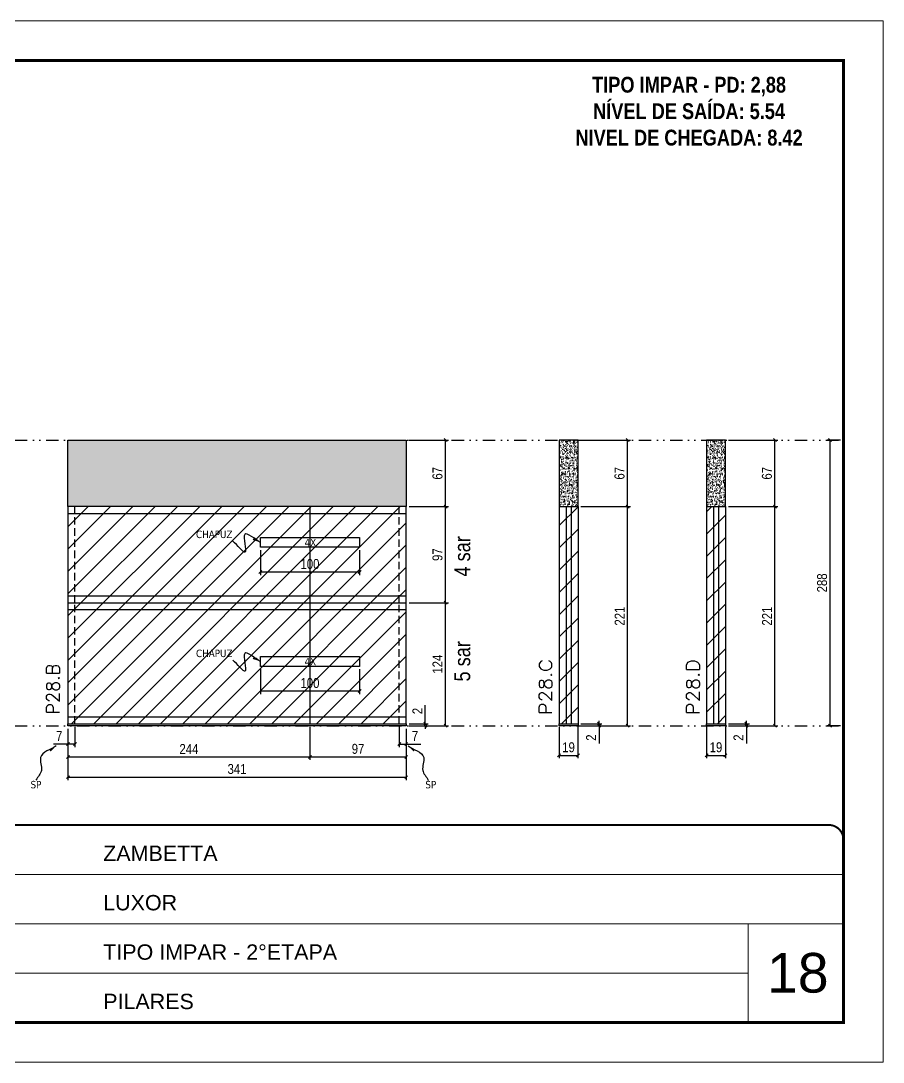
# Model space of a CAD drawing. Extents: x 14400 to 20667, y -21631 to 6985.
# Drawn here: x 16628 to 17497, y 1340 to 2390 of the extents above; entities that cross this region are included whole.
import ezdxf

# ---------------------------------------------------------------- set-up
doc = ezdxf.new("R2010")
doc.units = 0
for name, pattern in [('CONTINUO', [0]), ('DASHED', [0.75, 0.5, -0.25]), ('DIVIDE2', [0.625, 0.25, -0.125, 0, -0.125, 0, -0.125]), ('HIDDEN', [0.375, 0.25, -0.125])]:
    doc.linetypes.add(name, pattern=pattern)
for name, color, linetype, lineweight in [('CARIMBO', 255, 'Continuous', 9), ('Folhas', 255, 'Continuous', 9), ('Hachura', 251, 'Continuous', 9), ('SARRAFO DE PRESSAO', 251, 'DASHED', 9), ('Texto Seção', 7, 'Continuous', 15)]:
    doc.layers.add(name, color=color, linetype=linetype, lineweight=lineweight)
for name, color, linetype in [('COTA', 241, 'Continuous'), ('NOMENCLATURA', 7, 'Continuous'), ('Nível', 160, 'Continuous'), ('Painéis', 200, 'Continuous'), ('SARR_2.2x10', 60, 'Continuous'), ('SARR_2.2x7', 40, 'Continuous'), ('texto', 7, 'Continuous')]:
    doc.layers.add(name, color=color, linetype=linetype)
doc.styles.add('ARIAL', font='arial.ttf')
doc.styles.add('ARIAL_NARROW', font='ARIALN.TTF', dxfattribs={"height": 0.2})
doc.styles.add('COTA TECNICA', font='techl___.ttf', dxfattribs={"height": 10})
doc.styles.add('COTA TECNICA-50', font='techl___.ttf', dxfattribs={"height": 10})
doc.styles.add('REGUA-120', font='ROMANS.shx', dxfattribs={"height": 15})
doc.styles.add('ROMANC', font='techb___.ttf', dxfattribs={"height": 2.5})
doc.styles.get("Standard").update_dxf_attribs({"font": 'arial.ttf'})
doc.dimstyles.new('COTA PAINEL-50', dxfattribs={"dimtxt": 10, "dimasz": 3, "dimexe": 3, "dimexo": 3, "dimgap": 3, "dimtad": 1, "dimdec": 1, "dimzin": 12, "dimdsep": 46, "dimtxsty": 'COTA TECNICA-50', "dimblk1": 'OBLIQUE', "dimblk2": 'OBLIQUE', "dimsah": 1, "dimcen": 0.9, "dimclrd": 4, "dimclre": 4, "dimclrt": 240, "dimadec": 1, "dimazin": 3, "dimtfac": 1, "dimtdec": 1, "dimtmove": 0, "dimatfit": 3, "dimfxl": 1, "dimtolj": 1, "dimtzin": 12, "dimarcsym": 0})
doc.dimstyles.new('PAINEL', dxfattribs={"dimtxt": 10, "dimasz": 3, "dimexe": 3, "dimexo": 3, "dimgap": 3, "dimtad": 1, "dimdec": 1, "dimzin": 12, "dimdsep": 46, "dimtxsty": 'COTA TECNICA', "dimblk1": 'OBLIQUE', "dimblk2": 'OBLIQUE', "dimsah": 1, "dimcen": 0.9, "dimclrd": 4, "dimclre": 4, "dimclrt": 240, "dimadec": 1, "dimazin": 3, "dimtfac": 1, "dimtdec": 1, "dimtmove": 0, "dimatfit": 3, "dimfxl": 1, "dimtolj": 1, "dimtzin": 12, "dimarcsym": 0})
doc.dimstyles.get("Standard").update_dxf_attribs({"dimtxt": 0.18, "dimasz": 0.18, "dimexe": 0.18, "dimexo": 0.0625, "dimgap": 0.09, "dimtad": 0, "dimtih": 1, "dimtoh": 1, "dimdec": 4, "dimzin": 0, "dimdsep": 46, "dimtxsty": 'Standard', "dimcen": 0.09, "dimadec": 0, "dimazin": 0, "dimtfac": 1, "dimtdec": 4, "dimtofl": 0, "dimtmove": 0, "dimatfit": 3, "dimfxl": 1, "dimtolj": 1, "dimtzin": 0, "dimarcsym": 0})

# ---------------------------------------------------------------- blocks, each defined once
blk = doc.blocks.new('9999999999')
at = {"color": 30, "linetype": 'CONTINUO'}
for p, q in [((98564.6, 34379.6), (99584, 34379.6)), ((98564.6, 34329.8), (99488, 34329.8)), ((99584, 34329.8), (99488, 34329.8)), ((99488, 34329.8), (99488, 34230.2)), ((98564.6, 34280), (99488, 34280))]:
    blk.add_line(p, q, dxfattribs=at)
at = {"color": 30, "linetype": 'CONTINUO', "const_width": 2}
blk.add_lwpolyline([(99584, 34230.2), (99584, 34414.4, 0.414214), (99569, 34429.4), (98229, 34429.4, 0.414214), (98214, 34414.4), (98214, 34245.2, 0.414214), (98229, 34230.2), (99584, 34230.2)], format="xyb", dxfattribs=at)
at = {"layer": 'Folhas'}
blk.add_lwpolyline([(98139, 34190.2), (99624, 34190.2), (99624, 35240.2), (98139, 35240.2)], close=True, dxfattribs=at)
at = {"layer": 'Folhas', "color": 30, "const_width": 3}
blk.add_lwpolyline([(98214, 34230.2), (99584, 34230.2), (99584, 35200.2), (98214, 35200.2)], close=True, dxfattribs=at)
at = {"color": 7, "linetype": 'Continuous', "ltscale": 5, "style": 'ARIAL'}
for s, height, p in [('ZAMBETTA', 15.48, (98837.7, 34393.1)), ('LUXOR', 15.48, (98837.7, 34343.3)), ('TIPO IMPAR - 2°ETAPA', 15.483, (98837.7, 34293.5)), ('PILARES', 15.48, (98837.7, 34243.7))]:
    blk.add_text(s, height=height, dxfattribs=at).set_placement(p)
blk = doc.blocks.new('_Oblique')
at = {"color": 0, "linetype": 'ByBlock', "lineweight": -2}
blk.add_line((-0.5, -0.5), (0.5, 0.5), dxfattribs=at)
blk = doc.blocks.new('*D872')
at = {"layer": 'COTA', "color": 4, "lineweight": -2, "transparency": 16777216}
for p, q in [((17454, 1967.7), (17440.5, 1967.7)), ((17443.5, 1679.7), (17443.5, 1967.7)), ((17454, 1679.7), (17440.5, 1679.7))]:
    blk.add_line(p, q, dxfattribs=at)
at = {"layer": 'Defpoints', "color": 0, "transparency": 16777216}
for p in [(17443.5, 1967.7), (17457, 1967.7), (17457, 1679.7)]:
    blk.add_point(p, dxfattribs=at)
at = {"layer": 'COTA', "color": 4, "lineweight": -2, "transparency": 16777216, "xscale": 3, "yscale": 3, "zscale": 3}
for p, rotation in [((17443.5, 1967.7), 90), ((17443.5, 1679.7), 270)]:
    blk.add_blockref('_Oblique', p, dxfattribs=dict(at, rotation=rotation))
at = {"layer": 'COTA', "color": 240, "transparency": 16777216, "insert": (17435.4, 1823.7), "char_height": 10, "attachment_point": 5, "rotation": 90, "style": 'COTA TECNICA'}
blk.add_mtext('\\A1;288', dxfattribs=at)
blk = doc.blocks.new('*D1189')
at = {"layer": 'COTA', "color": 4, "lineweight": -2, "transparency": 16777216}
for p, q in [((16675.1, 1676.7), (16675.1, 1658.2)), ((16682.1, 1678.7), (16682.1, 1658.2)), ((16675.1, 1661.2), (16660.4, 1661.2)), ((16682.1, 1661.2), (16675.1, 1661.2))]:
    blk.add_line(p, q, dxfattribs=at)
at = {"layer": 'Defpoints', "color": 0, "transparency": 16777216}
for p in [(16682.1, 1681.7), (16675.1, 1679.7), (16675.1, 1661.2)]:
    blk.add_point(p, dxfattribs=at)
at = {"layer": 'COTA', "color": 4, "lineweight": -2, "transparency": 16777216, "xscale": 3, "yscale": 3, "zscale": 3, "rotation": 180}
blk.add_blockref('_Oblique', (16675.1, 1661.2), dxfattribs=at)
at = {"layer": 'COTA', "color": 4, "lineweight": -2, "transparency": 16777216, "xscale": 3, "yscale": 3, "zscale": 3}
blk.add_blockref('_Oblique', (16682.1, 1661.2), dxfattribs=at)
at = {"layer": 'COTA', "color": 240, "transparency": 16777216, "insert": (16666.3, 1669.3), "char_height": 10, "attachment_point": 5, "style": 'COTA TECNICA-50'}
blk.add_mtext('\\A1;7', dxfattribs=at)
blk = doc.blocks.new('*D1190')
at = {"layer": 'COTA', "color": 4, "lineweight": -2, "transparency": 16777216}
for p, q in [((17009.1, 1678.7), (17009.1, 1658.2)), ((17016.1, 1676.7), (17016.1, 1658.2)), ((17009.1, 1661.2), (17016.1, 1661.2)), ((17016.1, 1661.2), (17030.9, 1661.2))]:
    blk.add_line(p, q, dxfattribs=at)
at = {"layer": 'Defpoints', "color": 0, "transparency": 16777216}
for p in [(17009.1, 1681.7), (17016.1, 1679.7), (17016.1, 1661.2)]:
    blk.add_point(p, dxfattribs=at)
at = {"layer": 'COTA', "color": 4, "lineweight": -2, "transparency": 16777216, "xscale": 3, "yscale": 3, "zscale": 3, "rotation": 180}
blk.add_blockref('_Oblique', (17009.1, 1661.2), dxfattribs=at)
at = {"layer": 'COTA', "color": 4, "lineweight": -2, "transparency": 16777216, "xscale": 3, "yscale": 3, "zscale": 3}
blk.add_blockref('_Oblique', (17016.1, 1661.2), dxfattribs=at)
at = {"layer": 'COTA', "color": 240, "transparency": 16777216, "insert": (17025, 1669.3), "char_height": 10, "attachment_point": 5, "style": 'COTA TECNICA-50'}
blk.add_mtext('\\A1;7', dxfattribs=at)
blk = doc.blocks.new('*D1191')
at = {"layer": 'COTA', "color": 4, "lineweight": -2, "transparency": 16777216}
for p, q in [((17035.4, 1681.7), (17035.4, 1700.5)), ((17019.1, 1681.7), (17038.4, 1681.7)), ((17035.4, 1679.7), (17035.4, 1681.7)), ((17019.1, 1679.7), (17038.4, 1679.7)), ((17035.4, 1679.7), (17035.4, 1676.7))]:
    blk.add_line(p, q, dxfattribs=at)
at = {"layer": 'Defpoints', "color": 0, "transparency": 16777216}
for p in [(17016.1, 1681.7), (17016.1, 1679.7), (17035.4, 1679.7)]:
    blk.add_point(p, dxfattribs=at)
at = {"layer": 'COTA', "color": 4, "lineweight": -2, "transparency": 16777216, "xscale": 3, "yscale": 3, "zscale": 3}
for p, rotation in [((17035.4, 1681.7), 270), ((17035.4, 1679.7), 90)]:
    blk.add_blockref('_Oblique', p, dxfattribs=dict(at, rotation=rotation))
at = {"layer": 'COTA', "color": 240, "transparency": 16777216, "insert": (17027.4, 1694.5), "char_height": 10, "attachment_point": 5, "rotation": 90, "style": 'COTA TECNICA-50'}
blk.add_mtext('\\A1;2', dxfattribs=at)
blk = doc.blocks.new('*D1192')
at = {"layer": 'COTA', "color": 4, "lineweight": -2, "transparency": 16777216}
for p, q in [((16675.1, 1676.7), (16675.1, 1645.2)), ((16919.1, 1678.7), (16919.1, 1645.2)), ((16675.1, 1648.2), (16919.1, 1648.2))]:
    blk.add_line(p, q, dxfattribs=at)
at = {"layer": 'Defpoints', "color": 0, "transparency": 16777216}
for p in [(16919.1, 1681.7), (16675.1, 1679.7), (16919.1, 1648.2)]:
    blk.add_point(p, dxfattribs=at)
at = {"layer": 'COTA', "color": 4, "lineweight": -2, "transparency": 16777216, "xscale": 3, "yscale": 3, "zscale": 3, "rotation": 180}
blk.add_blockref('_Oblique', (16675.1, 1648.2), dxfattribs=at)
at = {"layer": 'COTA', "color": 4, "lineweight": -2, "transparency": 16777216, "xscale": 3, "yscale": 3, "zscale": 3}
blk.add_blockref('_Oblique', (16919.1, 1648.2), dxfattribs=at)
at = {"layer": 'COTA', "color": 240, "transparency": 16777216, "insert": (16797.1, 1656.2), "char_height": 10, "attachment_point": 5, "style": 'COTA TECNICA-50'}
blk.add_mtext('\\A1;244', dxfattribs=at)
blk = doc.blocks.new('*D1193')
at = {"layer": 'COTA', "color": 4, "lineweight": -2, "transparency": 16777216}
for p, q in [((16919.1, 1678.7), (16919.1, 1645.2)), ((17016.1, 1676.7), (17016.1, 1645.2)), ((16919.1, 1648.2), (17016.1, 1648.2))]:
    blk.add_line(p, q, dxfattribs=at)
at = {"layer": 'Defpoints', "color": 0, "transparency": 16777216}
for p in [(16919.1, 1681.7), (17016.1, 1679.7), (17016.1, 1648.2)]:
    blk.add_point(p, dxfattribs=at)
at = {"layer": 'COTA', "color": 4, "lineweight": -2, "transparency": 16777216, "xscale": 3, "yscale": 3, "zscale": 3, "rotation": 180}
blk.add_blockref('_Oblique', (16919.1, 1648.2), dxfattribs=at)
at = {"layer": 'COTA', "color": 4, "lineweight": -2, "transparency": 16777216, "xscale": 3, "yscale": 3, "zscale": 3}
blk.add_blockref('_Oblique', (17016.1, 1648.2), dxfattribs=at)
at = {"layer": 'COTA', "color": 240, "transparency": 16777216, "insert": (16967.6, 1656.3), "char_height": 10, "attachment_point": 5, "style": 'COTA TECNICA-50'}
blk.add_mtext('\\A1;97', dxfattribs=at)
blk = doc.blocks.new('*D1194')
at = {"layer": 'COTA', "color": 4, "linetype": 'ByBlock', "lineweight": -2, "transparency": 16777216}
for p, q in [((16869.1, 1736.6), (16869.1, 1711.6)), ((16969.1, 1736.6), (16969.1, 1711.6)), ((16969.1, 1714.6), (16869.1, 1714.6))]:
    blk.add_line(p, q, dxfattribs=at)
at = {"layer": 'Defpoints', "color": 0, "linetype": 'ByBlock', "transparency": 16777216}
for p in [(16869.1, 1739.6), (16969.1, 1739.6), (16869.1, 1714.6)]:
    blk.add_point(p, dxfattribs=at)
at = {"layer": 'COTA', "color": 4, "linetype": 'ByBlock', "lineweight": -2, "transparency": 16777216, "xscale": 3, "yscale": 3, "zscale": 3, "rotation": 180}
blk.add_blockref('_Oblique', (16869.1, 1714.6), dxfattribs=at)
at = {"layer": 'COTA', "color": 4, "linetype": 'ByBlock', "lineweight": -2, "transparency": 16777216, "xscale": 3, "yscale": 3, "zscale": 3}
blk.add_blockref('_Oblique', (16969.1, 1714.6), dxfattribs=at)
at = {"layer": 'COTA', "color": 240, "linetype": 'ByBlock', "transparency": 16777216, "insert": (16919.1, 1722.7), "char_height": 10, "attachment_point": 5, "style": 'COTA TECNICA'}
blk.add_mtext('\\A1;100', dxfattribs=at)
blk = doc.blocks.new('*D1195')
at = {"layer": 'COTA', "color": 4, "lineweight": -2, "transparency": 16777216}
for p, q in [((17019.1, 1803.7), (17058.8, 1803.7)), ((17055.8, 1679.7), (17055.8, 1803.7)), ((17019.1, 1679.7), (17058.8, 1679.7))]:
    blk.add_line(p, q, dxfattribs=at)
at = {"layer": 'Defpoints', "color": 0, "transparency": 16777216}
for p in [(17016.1, 1803.7), (17055.8, 1803.7), (17016.1, 1679.7)]:
    blk.add_point(p, dxfattribs=at)
at = {"layer": 'COTA', "color": 4, "lineweight": -2, "transparency": 16777216, "xscale": 3, "yscale": 3, "zscale": 3}
for p, rotation in [((17055.8, 1803.7), 90), ((17055.8, 1679.7), 270)]:
    blk.add_blockref('_Oblique', p, dxfattribs=dict(at, rotation=rotation))
at = {"layer": 'COTA', "color": 240, "transparency": 16777216, "insert": (17047.7, 1741.7), "char_height": 10, "attachment_point": 5, "rotation": 90, "style": 'COTA TECNICA'}
blk.add_mtext('\\A1;124', dxfattribs=at)
blk = doc.blocks.new('*D1196')
at = {"layer": 'COTA', "color": 4, "lineweight": -2, "transparency": 16777216}
for p, q in [((16675.1, 1676.7), (16675.1, 1624.8)), ((17016.1, 1676.7), (17016.1, 1624.8)), ((16675.1, 1627.8), (17016.1, 1627.8))]:
    blk.add_line(p, q, dxfattribs=at)
at = {"layer": 'Defpoints', "color": 0, "transparency": 16777216}
for p in [(16675.1, 1679.7), (17016.1, 1679.7), (17016.1, 1627.8)]:
    blk.add_point(p, dxfattribs=at)
at = {"layer": 'COTA', "color": 4, "lineweight": -2, "transparency": 16777216, "xscale": 3, "yscale": 3, "zscale": 3, "rotation": 180}
blk.add_blockref('_Oblique', (16675.1, 1627.8), dxfattribs=at)
at = {"layer": 'COTA', "color": 4, "lineweight": -2, "transparency": 16777216, "xscale": 3, "yscale": 3, "zscale": 3}
blk.add_blockref('_Oblique', (17016.1, 1627.8), dxfattribs=at)
at = {"layer": 'COTA', "color": 240, "transparency": 16777216, "insert": (16845.6, 1636), "char_height": 10, "attachment_point": 5, "style": 'COTA TECNICA'}
blk.add_mtext('\\A1;341', dxfattribs=at)
blk = doc.blocks.new('*D1197')
at = {"layer": 'COTA', "color": 4, "lineweight": -2, "transparency": 16777216}
for p, q in [((17019.1, 1900.7), (17058.8, 1900.7)), ((17055.8, 1803.7), (17055.8, 1900.7)), ((17019.1, 1803.7), (17058.8, 1803.7))]:
    blk.add_line(p, q, dxfattribs=at)
at = {"layer": 'Defpoints', "color": 0, "transparency": 16777216}
for p in [(17016.1, 1900.7), (17055.8, 1900.7), (17016.1, 1803.7)]:
    blk.add_point(p, dxfattribs=at)
at = {"layer": 'COTA', "color": 4, "lineweight": -2, "transparency": 16777216, "xscale": 3, "yscale": 3, "zscale": 3}
for p, rotation in [((17055.8, 1900.7), 90), ((17055.8, 1803.7), 270)]:
    blk.add_blockref('_Oblique', p, dxfattribs=dict(at, rotation=rotation))
at = {"layer": 'COTA', "color": 240, "transparency": 16777216, "insert": (17047.7, 1852.2), "char_height": 10, "attachment_point": 5, "rotation": 90, "style": 'COTA TECNICA'}
blk.add_mtext('\\A1;97', dxfattribs=at)
blk = doc.blocks.new('*D1188')
at = {"layer": 'COTA', "color": 4, "linetype": 'ByBlock', "lineweight": -2, "transparency": 16777216}
for p, q in [((16869.1, 1856.6), (16869.1, 1831.6)), ((16969.1, 1856.6), (16969.1, 1831.6)), ((16969.1, 1834.6), (16869.1, 1834.6))]:
    blk.add_line(p, q, dxfattribs=at)
at = {"layer": 'Defpoints', "color": 0, "linetype": 'ByBlock', "transparency": 16777216}
for p in [(16869.1, 1859.6), (16969.1, 1859.6), (16869.1, 1834.6)]:
    blk.add_point(p, dxfattribs=at)
at = {"layer": 'COTA', "color": 4, "linetype": 'ByBlock', "lineweight": -2, "transparency": 16777216, "xscale": 3, "yscale": 3, "zscale": 3, "rotation": 180}
blk.add_blockref('_Oblique', (16869.1, 1834.6), dxfattribs=at)
at = {"layer": 'COTA', "color": 4, "linetype": 'ByBlock', "lineweight": -2, "transparency": 16777216, "xscale": 3, "yscale": 3, "zscale": 3}
blk.add_blockref('_Oblique', (16969.1, 1834.6), dxfattribs=at)
at = {"layer": 'COTA', "color": 240, "linetype": 'ByBlock', "transparency": 16777216, "insert": (16919.1, 1842.7), "char_height": 10, "attachment_point": 5, "style": 'COTA TECNICA'}
blk.add_mtext('\\A1;100', dxfattribs=at)
blk = doc.blocks.new('*D1198')
at = {"layer": 'COTA', "color": 4, "lineweight": -2, "transparency": 16777216}
for p, q in [((17019.1, 1967.7), (17058.8, 1967.7)), ((17055.8, 1900.7), (17055.8, 1967.7)), ((17019.1, 1900.7), (17058.8, 1900.7))]:
    blk.add_line(p, q, dxfattribs=at)
at = {"layer": 'Defpoints', "color": 0, "transparency": 16777216}
for p in [(17016.1, 1967.7), (17055.8, 1967.7), (17016.1, 1900.7)]:
    blk.add_point(p, dxfattribs=at)
at = {"layer": 'COTA', "color": 4, "lineweight": -2, "transparency": 16777216, "xscale": 3, "yscale": 3, "zscale": 3}
for p, rotation in [((17055.8, 1967.7), 90), ((17055.8, 1900.7), 270)]:
    blk.add_blockref('_Oblique', p, dxfattribs=dict(at, rotation=rotation))
at = {"layer": 'COTA', "color": 240, "transparency": 16777216, "insert": (17047.7, 1934.2), "char_height": 10, "attachment_point": 5, "rotation": 90, "style": 'COTA TECNICA'}
blk.add_mtext('\\A1;67', dxfattribs=at)
blk = doc.blocks.new('*D1199')
at = {"layer": 'COTA', "color": 4, "lineweight": -2, "transparency": 16777216}
for p, q in [((17170.3, 1678.7), (17170.3, 1646.8)), ((17189.3, 1678.7), (17189.3, 1646.8)), ((17170.3, 1649.8), (17189.3, 1649.8))]:
    blk.add_line(p, q, dxfattribs=at)
at = {"layer": 'Defpoints', "color": 0, "transparency": 16777216}
for p in [(17170.3, 1681.7), (17189.3, 1681.7), (17189.3, 1649.8)]:
    blk.add_point(p, dxfattribs=at)
at = {"layer": 'COTA', "color": 4, "lineweight": -2, "transparency": 16777216, "xscale": 3, "yscale": 3, "zscale": 3, "rotation": 180}
blk.add_blockref('_Oblique', (17170.3, 1649.8), dxfattribs=at)
at = {"layer": 'COTA', "color": 4, "lineweight": -2, "transparency": 16777216, "xscale": 3, "yscale": 3, "zscale": 3}
blk.add_blockref('_Oblique', (17189.3, 1649.8), dxfattribs=at)
at = {"layer": 'COTA', "color": 240, "transparency": 16777216, "insert": (17179.8, 1657.9), "char_height": 10, "attachment_point": 5, "style": 'COTA TECNICA'}
blk.add_mtext('\\A1;19', dxfattribs=at)
blk = doc.blocks.new('*D1200')
at = {"layer": 'COTA', "color": 4, "lineweight": -2, "transparency": 16777216}
for p, q in [((17192.3, 1681.7), (17213.5, 1681.7)), ((17210.5, 1681.7), (17210.5, 1684.7)), ((17210.5, 1681.7), (17210.5, 1679.7)), ((17192.3, 1679.7), (17213.5, 1679.7)), ((17210.5, 1679.7), (17210.5, 1661.6))]:
    blk.add_line(p, q, dxfattribs=at)
at = {"layer": 'Defpoints', "color": 0, "transparency": 16777216}
for p in [(17189.3, 1681.7), (17210.5, 1681.7), (17189.3, 1679.7)]:
    blk.add_point(p, dxfattribs=at)
at = {"layer": 'COTA', "color": 4, "lineweight": -2, "transparency": 16777216, "xscale": 3, "yscale": 3, "zscale": 3}
for p, rotation in [((17210.5, 1681.7), 270), ((17210.5, 1679.7), 90)]:
    blk.add_blockref('_Oblique', p, dxfattribs=dict(at, rotation=rotation))
at = {"layer": 'COTA', "color": 240, "transparency": 16777216, "insert": (17202.5, 1667.7), "char_height": 10, "attachment_point": 5, "rotation": 90, "style": 'COTA TECNICA-50'}
blk.add_mtext('\\A1;2', dxfattribs=at)
blk = doc.blocks.new('*D1201')
at = {"layer": 'COTA', "color": 4, "lineweight": -2, "transparency": 16777216}
for p, q in [((17192.3, 1900.7), (17242.3, 1900.7)), ((17239.3, 1679.7), (17239.3, 1900.7)), ((17192.3, 1679.7), (17242.3, 1679.7))]:
    blk.add_line(p, q, dxfattribs=at)
at = {"layer": 'Defpoints', "color": 0, "transparency": 16777216}
for p in [(17189.3, 1900.7), (17239.3, 1900.7), (17189.3, 1679.7)]:
    blk.add_point(p, dxfattribs=at)
at = {"layer": 'COTA', "color": 4, "lineweight": -2, "transparency": 16777216, "xscale": 3, "yscale": 3, "zscale": 3}
for p, rotation in [((17239.3, 1900.7), 90), ((17239.3, 1679.7), 270)]:
    blk.add_blockref('_Oblique', p, dxfattribs=dict(at, rotation=rotation))
at = {"layer": 'COTA', "color": 240, "transparency": 16777216, "insert": (17231.3, 1790.2), "char_height": 10, "attachment_point": 5, "rotation": 90, "style": 'COTA TECNICA-50'}
blk.add_mtext('\\A1;221', dxfattribs=at)
blk = doc.blocks.new('*D1202')
at = {"layer": 'COTA', "color": 4, "lineweight": -2, "transparency": 16777216}
for p, q in [((17192.3, 1967.7), (17242.3, 1967.7)), ((17239.3, 1900.7), (17239.3, 1967.7)), ((17192.3, 1900.7), (17242.3, 1900.7))]:
    blk.add_line(p, q, dxfattribs=at)
at = {"layer": 'Defpoints', "color": 0, "transparency": 16777216}
for p in [(17189.3, 1967.7), (17239.3, 1967.7), (17189.3, 1900.7)]:
    blk.add_point(p, dxfattribs=at)
at = {"layer": 'COTA', "color": 4, "lineweight": -2, "transparency": 16777216, "xscale": 3, "yscale": 3, "zscale": 3}
for p, rotation in [((17239.3, 1967.7), 90), ((17239.3, 1900.7), 270)]:
    blk.add_blockref('_Oblique', p, dxfattribs=dict(at, rotation=rotation))
at = {"layer": 'COTA', "color": 240, "transparency": 16777216, "insert": (17231.2, 1934.2), "char_height": 10, "attachment_point": 5, "rotation": 90, "style": 'COTA TECNICA'}
blk.add_mtext('\\A1;67', dxfattribs=at)
blk = doc.blocks.new('*D1203')
at = {"layer": 'COTA', "color": 4, "lineweight": -2, "transparency": 16777216}
for p, q in [((17318.9, 1678.7), (17318.9, 1646.8)), ((17337.9, 1678.7), (17337.9, 1646.8)), ((17318.9, 1649.8), (17337.9, 1649.8))]:
    blk.add_line(p, q, dxfattribs=at)
at = {"layer": 'Defpoints', "color": 0, "transparency": 16777216}
for p in [(17318.9, 1681.7), (17337.9, 1681.7), (17337.9, 1649.8)]:
    blk.add_point(p, dxfattribs=at)
at = {"layer": 'COTA', "color": 4, "lineweight": -2, "transparency": 16777216, "xscale": 3, "yscale": 3, "zscale": 3, "rotation": 180}
blk.add_blockref('_Oblique', (17318.9, 1649.8), dxfattribs=at)
at = {"layer": 'COTA', "color": 4, "lineweight": -2, "transparency": 16777216, "xscale": 3, "yscale": 3, "zscale": 3}
blk.add_blockref('_Oblique', (17337.9, 1649.8), dxfattribs=at)
at = {"layer": 'COTA', "color": 240, "transparency": 16777216, "insert": (17328.4, 1657.9), "char_height": 10, "attachment_point": 5, "style": 'COTA TECNICA'}
blk.add_mtext('\\A1;19', dxfattribs=at)
blk = doc.blocks.new('*D1204')
at = {"layer": 'COTA', "color": 4, "lineweight": -2, "transparency": 16777216}
for p, q in [((17340.9, 1681.7), (17362.1, 1681.7)), ((17359.1, 1681.7), (17359.1, 1684.7)), ((17359.1, 1681.7), (17359.1, 1679.7)), ((17340.9, 1679.7), (17362.1, 1679.7)), ((17359.1, 1679.7), (17359.1, 1661.6))]:
    blk.add_line(p, q, dxfattribs=at)
at = {"layer": 'Defpoints', "color": 0, "transparency": 16777216}
for p in [(17337.9, 1681.7), (17359.1, 1681.7), (17337.9, 1679.7)]:
    blk.add_point(p, dxfattribs=at)
at = {"layer": 'COTA', "color": 4, "lineweight": -2, "transparency": 16777216, "xscale": 3, "yscale": 3, "zscale": 3}
for p, rotation in [((17359.1, 1681.7), 270), ((17359.1, 1679.7), 90)]:
    blk.add_blockref('_Oblique', p, dxfattribs=dict(at, rotation=rotation))
at = {"layer": 'COTA', "color": 240, "transparency": 16777216, "insert": (17351.1, 1667.7), "char_height": 10, "attachment_point": 5, "rotation": 90, "style": 'COTA TECNICA-50'}
blk.add_mtext('\\A1;2', dxfattribs=at)
blk = doc.blocks.new('*D1205')
at = {"layer": 'COTA', "color": 4, "lineweight": -2, "transparency": 16777216}
for p, q in [((17340.9, 1900.7), (17390.9, 1900.7)), ((17387.9, 1679.7), (17387.9, 1900.7)), ((17340.9, 1679.7), (17390.9, 1679.7))]:
    blk.add_line(p, q, dxfattribs=at)
at = {"layer": 'Defpoints', "color": 0, "transparency": 16777216}
for p in [(17337.9, 1900.7), (17387.9, 1900.7), (17337.9, 1679.7)]:
    blk.add_point(p, dxfattribs=at)
at = {"layer": 'COTA', "color": 4, "lineweight": -2, "transparency": 16777216, "xscale": 3, "yscale": 3, "zscale": 3}
for p, rotation in [((17387.9, 1900.7), 90), ((17387.9, 1679.7), 270)]:
    blk.add_blockref('_Oblique', p, dxfattribs=dict(at, rotation=rotation))
at = {"layer": 'COTA', "color": 240, "transparency": 16777216, "insert": (17379.9, 1790.2), "char_height": 10, "attachment_point": 5, "rotation": 90, "style": 'COTA TECNICA-50'}
blk.add_mtext('\\A1;221', dxfattribs=at)
blk = doc.blocks.new('*D1206')
at = {"layer": 'COTA', "color": 4, "lineweight": -2, "transparency": 16777216}
for p, q in [((17340.9, 1967.7), (17390.9, 1967.7)), ((17387.9, 1900.7), (17387.9, 1967.7)), ((17340.9, 1900.7), (17390.9, 1900.7))]:
    blk.add_line(p, q, dxfattribs=at)
at = {"layer": 'Defpoints', "color": 0, "transparency": 16777216}
for p in [(17337.9, 1967.7), (17387.9, 1967.7), (17337.9, 1900.7)]:
    blk.add_point(p, dxfattribs=at)
at = {"layer": 'COTA', "color": 4, "lineweight": -2, "transparency": 16777216, "xscale": 3, "yscale": 3, "zscale": 3}
for p, rotation in [((17387.9, 1967.7), 90), ((17387.9, 1900.7), 270)]:
    blk.add_blockref('_Oblique', p, dxfattribs=dict(at, rotation=rotation))
at = {"layer": 'COTA', "color": 240, "transparency": 16777216, "insert": (17379.8, 1934.2), "char_height": 10, "attachment_point": 5, "rotation": 90, "style": 'COTA TECNICA'}
blk.add_mtext('\\A1;67', dxfattribs=at)

msp = doc.modelspace()

# ---------------------------------------------------------------- hatches: boundary and pattern name
at = {"layer": 'COTA'}
h = msp.add_hatch(dxfattribs=at)
h.set_pattern_fill('AR-CONC', color=256, scale=0.03)
h.set_pattern_definition([(50, (-2666.011, 2297.15), (5.4655401, -0.4781726), [0.5715, -6.2865]), (355, (-2666.011, 2297.15), (-1.0573026, 5.7317054), [0.4572, -5.0292175]), (100.451445, (-2665.5557, 2297.1104), (4.4082374, 5.2535326), [0.4857003, -5.3427073]), (46.1842, (-2666.011, 2298.674), (8.1323712, -1.2612698), [0.85725, -9.42975]), (96.635558, (-2665.3335, 2298.569), (7.122124, 7.4227837), [0.7285507, -8.0140682]), (351.18415, (-2666.011, 2298.674), (7.122124, 7.4227837), [0.685799, -7.543792]), (21, (-2665.249, 2298.293), (4.5484317, -3.0679559), [0.5715, -6.2865]), (326, (-2665.249, 2298.293), (1.8540609, 5.525639), [0.4572, -5.0292]), (71.451445, (-2664.87, 2298.0376), (6.4024926, 2.457683), [0.4857003, -5.3426981]), (37.5, (-2666.0111, 2297.1502), (0.0926581, 2.53665117), [0, -4.96824, 0, -5.1054, 0, -5.04825]), (7.5, (-2666.0111, 2297.1502), (2.00458988, 3.00541724), [0, -2.91084, 0, -4.85394, 0, -1.92405]), (327.5, (-2667.7104, 2297.1502), (4.06771786, -0.17186232), [0, -1.905, 0, -5.9436, 0, -7.8867]), (317.5, (-2668.4724, 2297.1502), (4.44387544, 0.7627947), [0, -2.4765, 0, -3.94716, 0, -5.6007])])
h.paths.add_polyline_path([(17016.13, 1967.71), (16675.13, 1967.71), (16675.13, 1900.71), (17016.13, 1900.71)])
h = msp.add_hatch(dxfattribs=at)
h.set_pattern_fill('AR-CONC', color=256, scale=0.03)
h.set_pattern_definition([(50, (-1569.7093, -2325.15), (5.4655401, -0.4781726), [0.5715, -6.2865]), (355, (-1569.7093, -2325.15), (-1.0573026, 5.7317054), [0.4572, -5.0292175]), (100.451445, (-1569.254, -2325.19), (4.4082374, 5.2535326), [0.4857003, -5.3427073]), (46.1842, (-1569.709, -2323.626), (8.1323712, -1.2612698), [0.85725, -9.42975]), (96.635558, (-1569.032, -2323.731), (7.122124, 7.4227837), [0.7285507, -8.0140682]), (351.18415, (-1569.709, -2323.626), (7.122124, 7.4227837), [0.685799, -7.543792]), (21, (-1568.9473, -2324.007), (4.5484317, -3.0679559), [0.5715, -6.2865]), (326, (-1568.9473, -2324.007), (1.8540609, 5.525639), [0.4572, -5.0292]), (71.451445, (-1568.5683, -2324.263), (6.4024926, 2.457683), [0.4857003, -5.3426981]), (37.5, (-1569.7093, -2325.1502), (0.0926581, 2.53665117), [0, -4.96824, 0, -5.1054, 0, -5.04825]), (7.5, (-1569.7093, -2325.1502), (2.00458988, 3.00541724), [0, -2.91084, 0, -4.85394, 0, -1.92405]), (327.5, (-1571.4086, -2325.1502), (4.06771786, -0.17186232), [0, -1.905, 0, -5.9436, 0, -7.8867]), (317.5, (-1572.1706, -2325.1502), (4.44387544, 0.7627947), [0, -2.4765, 0, -3.94716, 0, -5.6007])])
h.paths.add_polyline_path([(17189.34, 1967.71), (17170.34, 1967.71), (17170.34, 1900.71), (17189.34, 1900.71)])
h = msp.add_hatch(dxfattribs=at)
h.set_pattern_fill('AR-CONC', color=256, scale=0.03)
h.set_pattern_definition([(50, (-1421.1306, -2325.15), (5.4655401, -0.4781726), [0.5715, -6.2865]), (355, (-1421.1306, -2325.15), (-1.0573026, 5.7317054), [0.4572, -5.0292175]), (100.451445, (-1420.675, -2325.19), (4.4082374, 5.2535326), [0.4857003, -5.3427073]), (46.1842, (-1421.1306, -2323.626), (8.1323712, -1.2612698), [0.85725, -9.42975]), (96.635558, (-1420.453, -2323.731), (7.122124, 7.4227837), [0.7285507, -8.0140682]), (351.18415, (-1421.131, -2323.626), (7.122124, 7.4227837), [0.685799, -7.543792]), (21, (-1420.3686, -2324.007), (4.5484317, -3.0679559), [0.5715, -6.2865]), (326, (-1420.3686, -2324.007), (1.8540609, 5.525639), [0.4572, -5.0292]), (71.451445, (-1419.9896, -2324.263), (6.4024926, 2.457683), [0.4857003, -5.3426981]), (37.5, (-1421.1306, -2325.1502), (0.0926581, 2.53665117), [0, -4.96824, 0, -5.1054, 0, -5.04825]), (7.5, (-1421.1306, -2325.1502), (2.00458988, 3.00541724), [0, -2.91084, 0, -4.85394, 0, -1.92405]), (327.5, (-1422.8299, -2325.1502), (4.06771786, -0.17186232), [0, -1.905, 0, -5.9436, 0, -7.8867]), (317.5, (-1423.592, -2325.1502), (4.44387544, 0.7627947), [0, -2.4765, 0, -3.94716, 0, -5.6007])])
h.paths.add_polyline_path([(17337.92, 1967.71), (17318.92, 1967.71), (17318.92, 1900.71), (17337.92, 1900.71)])
at = {"layer": 'Hachura', "linetype": 'ByBlock'}
h = msp.add_hatch(dxfattribs=at)
h.set_pattern_fill('ANSI31', color=256, scale=5)
h.paths.add_polyline_path([(16415.15, 1900.71), (16171.15, 1900.71), (16171.15, 1803.71), (16415.15, 1803.71)])
h.paths.add_polyline_path([(16415.15, 1803.71), (16171.15, 1803.71), (16171.15, 1681.71), (16415.15, 1681.71)])
h.paths.add_polyline_path([(16512.15, 1803.71), (16415.15, 1803.71), (16415.15, 1681.71), (16512.15, 1681.71)])
h.paths.add_polyline_path([(16512.15, 1900.71), (16415.15, 1900.71), (16415.15, 1803.71), (16512.15, 1803.71)])
h.paths.add_polyline_path([(16919.13, 1900.71), (16675.13, 1900.71), (16675.13, 1803.71), (16919.13, 1803.71)])
h.paths.add_polyline_path([(16919.13, 1803.71), (16675.13, 1803.71), (16675.13, 1681.71), (16919.13, 1681.71)])
h.paths.add_polyline_path([(17016.13, 1803.71), (16919.13, 1803.71), (16919.13, 1681.71), (17016.13, 1681.71)])
h.paths.add_polyline_path([(17016.13, 1900.71), (16919.13, 1900.71), (16919.13, 1803.71), (17016.13, 1803.71)])
h = msp.add_hatch(dxfattribs=at)
h.set_pattern_fill('ANSI31', color=256, scale=5)
h.paths.add_polyline_path([(17189.34, 1900.71), (17170.34, 1900.71), (17170.34, 1681.71), (17189.34, 1681.71)])
h.paths.add_polyline_path([(17337.92, 1900.71), (17318.92, 1900.71), (17318.92, 1681.71), (17337.92, 1681.71)])

# ---------------------------------------------------------------- linework, layer by layer
at = {"layer": 'COTA'}
for p, q in [((16675.13, 1900.71), (16675.13, 1967.71)), ((16675.13, 1967.71), (17016.13, 1967.71)), ((17016.13, 1967.71), (17016.13, 1900.71))]:
    msp.add_line(p, q, dxfattribs=at)
for points in [[(17170.34, 1900.71), (17189.34, 1900.71), (17189.34, 1967.71), (17170.34, 1967.71)], [(17318.92, 1900.71), (17337.92, 1900.71), (17337.92, 1967.71), (17318.92, 1967.71)]]:
    msp.add_lwpolyline(points, close=True, dxfattribs=at)
at = {"layer": 'Nível', "color": 4, "linetype": 'DIVIDE2', "ltscale": 50}
for p, q in [((16086.97, 1967.71), (17456.97, 1967.71)), ((16086.97, 1679.71), (17456.97, 1679.71))]:
    msp.add_line(p, q, dxfattribs=at)
at = {"layer": 'Painéis'}
for p, q in [((16675.13, 1900.71), (16675.13, 1681.71)), ((17016.13, 1900.71), (16675.13, 1900.71)), ((16919.13, 1900.71), (16919.13, 1681.71)), ((17016.13, 1681.71), (17016.13, 1900.71)), ((17170.34, 1900.71), (17170.34, 1681.71)), ((17170.34, 1900.71), (17189.34, 1900.71)), ((17189.34, 1900.71), (17189.34, 1681.71)), ((17318.92, 1900.71), (17318.92, 1681.71)), ((17318.92, 1900.71), (17337.92, 1900.71)), ((17337.92, 1900.71), (17337.92, 1681.71)), ((16675.13, 1803.71), (17016.13, 1803.71)), ((16675.13, 1681.71), (17016.13, 1681.71)), ((17170.34, 1681.71), (17189.34, 1681.71)), ((17170.34, 1679.71), (17170.34, 1681.71)), ((17189.34, 1681.71), (17189.34, 1679.71)), ((17318.92, 1681.71), (17337.92, 1681.71)), ((17318.92, 1679.71), (17318.92, 1681.71)), ((17337.92, 1681.71), (17337.92, 1679.71)), ((17189.34, 1679.71), (17170.34, 1679.71)), ((17337.92, 1679.71), (17318.92, 1679.71))]:
    msp.add_line(p, q, dxfattribs=at)
msp.add_lwpolyline([(17016.13, 1679.71), (16675.13, 1679.71), (16675.13, 1681.71), (17016.13, 1681.71)], close=True, dxfattribs=at)
at = {"layer": 'SARR_2.2x10'}
for points in [[(16869.13, 1869.55), (16969.13, 1869.55), (16969.13, 1859.55), (16869.13, 1859.55)], [(16869.13, 1749.55), (16969.13, 1749.55), (16969.13, 1739.55), (16869.13, 1739.55)]]:
    msp.add_lwpolyline(points, close=True, dxfattribs=at)
at = {"layer": 'SARR_2.2x7', "linetype": 'HIDDEN', "ltscale": 30}
for p, q in [((16682.13, 1803.71), (16682.13, 1900.71)), ((16682.13, 1893.71), (16682.13, 1900.71)), ((17009.13, 1803.71), (17009.13, 1900.71)), ((16682.13, 1681.71), (16682.13, 1803.71)), ((17009.13, 1681.71), (17009.13, 1803.71))]:
    msp.add_line(p, q, dxfattribs=at)
at = {"layer": 'SARR_2.2x7'}
for p, q in [((17177.34, 1900.71), (17177.34, 1681.71)), ((17182.34, 1900.71), (17182.34, 1681.71)), ((17325.92, 1900.71), (17325.92, 1681.71)), ((17330.92, 1900.71), (17330.92, 1681.71)), ((16675.13, 1893.71), (16919.13, 1893.71)), ((16919.13, 1893.71), (17016.13, 1893.71)), ((16675.13, 1810.71), (16919.13, 1810.71)), ((16919.13, 1810.71), (17016.13, 1810.71)), ((16675.13, 1796.71), (16919.13, 1796.71)), ((16919.13, 1796.71), (17016.13, 1796.71)), ((16675.13, 1688.71), (16919.13, 1688.71)), ((16919.13, 1688.71), (17016.13, 1688.71))]:
    msp.add_line(p, q, dxfattribs=at)

# ---------------------------------------------------------------- block references
at = {"layer": 'SARRAFO DE PRESSAO', "color": 6, "linetype": 'ByBlock'}
msp.add_blockref('9999999999', (-82127.01, -32849.78), dxfattribs=at)

# ---------------------------------------------------------------- texts
at = {"layer": 'CARIMBO', "style": 'ARIAL'}
msp.add_text('18', height=40, dxfattribs=at).set_placement((17379.83, 1410.57))
at = {"layer": 'NOMENCLATURA', "style": 'ARIAL_NARROW'}
for s, p in [('4 sar', (17080.65, 1830.07)), ('5 sar', (17080.65, 1724.23))]:
    msp.add_text(s, height=16, rotation=90, dxfattribs=at).set_placement(p)
at = {"layer": 'NOMENCLATURA', "color": 2, "insert": (17301.29, 2334.01), "char_height": 16, "attachment_point": 2, "style": 'ROMANC'}
msp.add_mtext_dynamic_manual_height_columns('TIPO IMPAR - PD: 2,88\\PNÍVEL DE SAÍDA: 5.54\\PNIVEL DE CHEGADA: 8.42', width=432.3511, gutter_width=1, heights=[0], dxfattribs=at)
at = {"layer": 'texto', "color": 0, "char_height": 7.5, "attachment_point": 5}
for s, insert in [('{\\fTahoma|b0|i0|c0|p34;\\C4;CHAPUZ}', (16822.58, 1872.57)), ('{\\fTahoma|b0|i0|c0|p34;\\C4;4X}', (16919.53, 1864.26)), ('{\\fTahoma|b0|i0|c0|p34;\\C4;CHAPUZ}', (16822.58, 1752.57)), ('{\\fTahoma|b0|i0|c0|p34;\\C4;4X}', (16919.53, 1744.26)), ('{\\fTahoma|b0|i0|c0|p34;\\C4;SP}', (16642.89, 1620.22)), ('{\\fTahoma|b0|i0|c0|p34;\\C4;SP}', (17040.91, 1620.22))]:
    msp.add_mtext(s, dxfattribs=dict(at, insert=insert))
at = {"layer": 'Texto Seção', "style": 'REGUA-120', "width": 1.1}
for s, p in [('P28.C', (17163.09, 1690.47)), ('P28.D', (17311.67, 1690.47))]:
    msp.add_text(s, height=13, rotation=90, dxfattribs=at).set_placement(p)
at = {"layer": 'Texto Seção', "insert": (16666.51, 1690.96), "char_height": 13, "width": 285.3299, "attachment_point": 7, "rotation": 90, "style": 'REGUA-120'}
msp.add_mtext('P28.B', dxfattribs=at)

# ---------------------------------------------------------------- dimensions: what is measured, and where the dimension line sits
at = {"layer": 'COTA'}
for base, p1, p2, angle, dimstyle, picture, middle in [((17055.78, 1967.71), (17016.13, 1900.71), (17016.13, 1967.71), 90, 'PAINEL', '*D1198', (17047.67, 1934.21)), ((17239.33, 1967.71), (17189.34, 1900.71), (17189.34, 1967.71), 90, 'PAINEL', '*D1202', (17231.23, 1934.21)), ((17387.91, 1967.71), (17337.92, 1900.71), (17337.92, 1967.71), 90, 'PAINEL', '*D1206', (17379.81, 1934.21)), ((17443.47, 1967.71), (17456.97, 1679.71), (17456.97, 1967.71), 90, 'PAINEL', '*D872', (17435.38, 1823.71)), ((17055.78, 1900.71), (17016.13, 1803.71), (17016.13, 1900.71), 90, 'PAINEL', '*D1197', (17047.67, 1852.21)), ((17239.33, 1900.71), (17189.34, 1679.71), (17189.34, 1900.71), 90, 'COTA PAINEL-50', '*D1201', (17231.28, 1790.21)), ((17387.91, 1900.71), (17337.92, 1679.71), (17337.92, 1900.71), 90, 'COTA PAINEL-50', '*D1205', (17379.85, 1790.21)), ((17055.78, 1803.71), (17016.13, 1679.71), (17016.13, 1803.71), 90, 'PAINEL', '*D1195', (17047.7, 1741.71)), ((16675.13, 1661.2), (16682.13, 1681.71), (16675.13, 1679.71), 180, 'COTA PAINEL-50', '*D1189', (16666.27, 1669.27))]:
    dim = msp.add_linear_dim(base=base, p1=p1, p2=p2, angle=angle, dimstyle=dimstyle, dxfattribs=at)
    dim.commit()
    dim.dimension.update_dxf_attribs({"geometry": picture, "text_midpoint": middle})
at = {"layer": 'COTA', "linetype": 'ByBlock'}
for base, p1, p2, picture, middle in [((16869.13, 1834.63), (16969.13, 1859.55), (16869.13, 1859.55), '*D1188', (16919.13, 1842.73)), ((16869.13, 1714.63), (16969.13, 1739.55), (16869.13, 1739.55), '*D1194', (16919.13, 1722.73))]:
    dim = msp.add_linear_dim(base=base, p1=p1, p2=p2, dimstyle='PAINEL', dxfattribs=at)
    dim.commit()
    dim.dimension.update_dxf_attribs({"geometry": picture, "text_midpoint": middle})
at = {"layer": 'COTA'}
for base, p1, p2, picture, middle in [((17035.39, 1679.71), (17016.13, 1681.71), (17016.13, 1679.71), '*D1191', (17035.39, 1694.46)), ((17210.54, 1681.71), (17189.34, 1679.71), (17189.34, 1681.71), '*D1200', (17210.54, 1667.65)), ((17359.12, 1681.71), (17337.92, 1679.71), (17337.92, 1681.71), '*D1204', (17359.12, 1667.65))]:
    dim = msp.add_linear_dim(base=base, p1=p1, p2=p2, angle=90, dimstyle='COTA PAINEL-50', dxfattribs=at)
    dim.commit()
    dim.dimension.update_dxf_attribs({"geometry": picture, "text_midpoint": middle, "dimtype": 160})
for base, p1, p2, dimstyle, picture, middle in [((16919.13, 1648.15), (16675.13, 1679.71), (16919.13, 1681.71), 'COTA PAINEL-50', '*D1192', (16797.13, 1656.23)), ((17016.13, 1648.15), (16919.13, 1681.71), (17016.13, 1679.71), 'COTA PAINEL-50', '*D1193', (16967.63, 1656.26)), ((17016.13, 1661.2), (17009.13, 1681.71), (17016.13, 1679.71), 'COTA PAINEL-50', '*D1190', (17025, 1669.27)), ((17016.13, 1627.78), (16675.13, 1679.71), (17016.13, 1679.71), 'PAINEL', '*D1196', (16845.63, 1636))]:
    dim = msp.add_linear_dim(base=base, p1=p1, p2=p2, dimstyle=dimstyle, dxfattribs=at)
    dim.commit()
    dim.dimension.update_dxf_attribs({"geometry": picture, "text_midpoint": middle})
for base, p1, p2, picture, middle in [((17189.34, 1649.82), (17170.34, 1681.71), (17189.34, 1681.71), '*D1199', (17179.84, 1657.9)), ((17337.92, 1649.82), (17318.92, 1681.71), (17337.92, 1681.71), '*D1203', (17328.42, 1657.9))]:
    dim = msp.add_linear_dim(base=base, p1=p1, p2=p2, dimstyle='PAINEL', override={"dimarcsym": 2}, dxfattribs=at)
    dim.commit()
    dim.dimension.update_dxf_attribs({"geometry": picture, "text_midpoint": middle})

# ---------------------------------------------------------------- leaders
at = {"layer": 'COTA', "path_type": 1}
for points in [[(16869.13, 1864.55), (16853.35, 1872.57), (16853.93, 1854.7), (16841.5, 1865.84)], [(16869.13, 1744.55), (16853.35, 1752.57), (16853.93, 1734.7), (16841.5, 1745.84)], [(16663.3, 1659.53), (16647.52, 1647.69), (16648.44, 1634.69), (16642.89, 1624.91)], [(17017.96, 1659.53), (17033.75, 1647.69), (17032.82, 1634.69), (17038.38, 1624.91)]]:
    msp.add_leader(points, dimstyle='Standard', override={"dimasz": 8}, dxfattribs=at)

doc.saveas('drawing.dxf')
